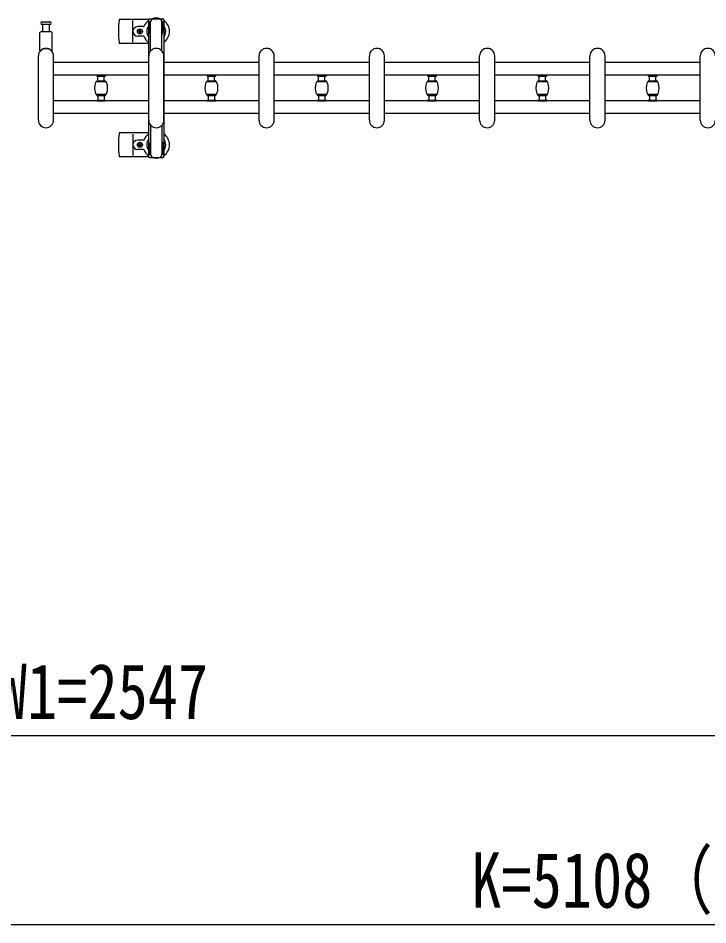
# Model space of a CAD drawing. Units: millimetres, scale not verified. Extents: x -16820 to 16820, y -11880 to 11880.
# Drawn here: x -2237 to -1143, y 7695 to 9134 of the extents above; entities that cross this region are included whole.
import ezdxf
from ezdxf.enums import TextEntityAlignment as Align

# ---------------------------------------------------------------- set-up
doc = ezdxf.new("R2010")
doc.units = ezdxf.units.MM
doc.header["$LTSCALE"] = 50
for name, color, linetype in [('0-4_YKK_13', 4, 'Continuous'), ('0-5_YKK_A1', 4, 'Continuous'), ('0-6_YKK_D', 6, 'Continuous')]:
    doc.layers.add(name, color=color, linetype=linetype)
doc.styles.add('ＭＳ ゴシック', font='')
doc.styles.get('ＭＳ ゴシック').set_extended_font_data('MS Gothic')

msp = doc.modelspace()

# ---------------------------------------------------------------- linework, layer by layer
at = {"layer": '0-4_YKK_13'}
for p, q in [((-2186.67, 9123.99), (-2199.17, 9123.99)), ((-2198.42, 9123.99), (-2198.42, 9112.49)), ((-2187.42, 9112.49), (-2187.42, 9123.99)), ((-2029.95, 9131.99), (-2076.01, 9131.99)), ((-2054.92, 9095.99), (-2054.92, 9129.99)), ((-2030.22, 9128.19), (-2030.22, 9130.99)), ((-2026.92, 9128.19), (-2030.22, 9128.19)), ((-2028.72, 9124.69), (-2027.92, 9124.69)), ((-2028.72, 9114.18), (-2028.72, 9124.69)), ((-2028.22, 9132.99), (-2007.62, 9132.99)), ((-2027.92, 9111.19), (-2027.92, 9128.19)), ((-2026.92, 9081.93), (-2026.92, 9127.99)), ((-2008.92, 9081.93), (-2008.92, 9127.99)), ((-2007.92, 9111.19), (-2007.92, 9128.19)), ((-2007.12, 9124.69), (-2007.92, 9124.69)), ((-2007.12, 9114.18), (-2007.12, 9124.69)), ((-2202.92, 9110.49), (-2202.92, 9082.67)), ((-2184.92, 9112.49), (-2200.92, 9112.49)), ((-2182.92, 9082.67), (-2182.92, 9110.49)), ((-2038.21, 9120.49), (-2047.42, 9120.49)), ((-2045.24, 9112.55), (-2046.12, 9112.55)), ((-2042.6, 9113.43), (-2041.72, 9113.43)), ((-2027.11, 9108.19), (-2028.72, 9114.18)), ((-2008.72, 9108.19), (-2007.12, 9114.18)), ((-2038.21, 9105.49), (-2047.42, 9105.49)), ((-2027.11, 9108.19), (-2026.92, 9108.19)), ((-2008.72, 9108.19), (-2008.92, 9108.19)), ((-2029.92, 9093.99), (-2076.01, 9093.99)), ((-2204.92, 8971.99), (-2204.92, 9073.99)), ((-2180.92, 8971.99), (-2180.92, 9073.99)), ((-2029.92, 8971.99), (-2029.92, 9073.99)), ((-2005.92, 8971.99), (-2005.92, 9073.99)), ((-1854.92, 8971.99), (-1854.92, 9073.99)), ((-1830.92, 8971.99), (-1830.92, 9073.99)), ((-1679.92, 8971.99), (-1679.92, 9073.99)), ((-1655.92, 8971.99), (-1655.92, 9073.99)), ((-1504.92, 8971.99), (-1504.92, 9073.99)), ((-1480.92, 8971.99), (-1480.92, 9073.99)), ((-1329.92, 8971.99), (-1329.92, 9073.99)), ((-1305.92, 8971.99), (-1305.92, 9073.99)), ((-1154.92, 8971.99), (-1154.92, 9073.99)), ((-2112.42, 9043.49), (-2112.42, 9042.19)), ((-2098.42, 9043.49), (-2112.42, 9043.49)), ((-2112.12, 9041.89), (-2098.72, 9041.89)), ((-2110.42, 9034.49), (-2110.42, 9041.89)), ((-2100.42, 9034.49), (-2100.42, 9041.89)), ((-2098.42, 9042.19), (-2098.42, 9043.49)), ((-1937.42, 9043.49), (-1937.42, 9042.19)), ((-1923.42, 9043.49), (-1937.42, 9043.49)), ((-1937.12, 9041.89), (-1923.72, 9041.89)), ((-1935.42, 9034.49), (-1935.42, 9041.89)), ((-1925.42, 9034.49), (-1925.42, 9041.89)), ((-1923.42, 9042.19), (-1923.42, 9043.49)), ((-1762.42, 9043.49), (-1762.42, 9042.19)), ((-1748.42, 9043.49), (-1762.42, 9043.49)), ((-1762.12, 9041.89), (-1748.72, 9041.89)), ((-1760.42, 9034.49), (-1760.42, 9041.89)), ((-1750.42, 9034.49), (-1750.42, 9041.89)), ((-1748.42, 9042.19), (-1748.42, 9043.49)), ((-1587.42, 9043.49), (-1587.42, 9042.19)), ((-1573.42, 9043.49), (-1587.42, 9043.49)), ((-1587.12, 9041.89), (-1573.72, 9041.89)), ((-1585.42, 9034.49), (-1585.42, 9041.89)), ((-1575.42, 9034.49), (-1575.42, 9041.89)), ((-1573.42, 9042.19), (-1573.42, 9043.49)), ((-1412.42, 9043.49), (-1412.42, 9042.19)), ((-1398.42, 9043.49), (-1412.42, 9043.49)), ((-1412.12, 9041.89), (-1398.72, 9041.89)), ((-1410.42, 9034.49), (-1410.42, 9041.89)), ((-1400.42, 9034.49), (-1400.42, 9041.89)), ((-1398.42, 9042.19), (-1398.42, 9043.49)), ((-1237.42, 9043.49), (-1237.42, 9042.19)), ((-1223.42, 9043.49), (-1237.42, 9043.49)), ((-1237.12, 9041.89), (-1223.72, 9041.89)), ((-1235.42, 9034.49), (-1235.42, 9041.89)), ((-1225.42, 9034.49), (-1225.42, 9041.89)), ((-1223.42, 9042.19), (-1223.42, 9043.49)), ((-2112.42, 9034.19), (-2112.42, 9032.89)), ((-2098.42, 9032.89), (-2112.42, 9032.89)), ((-2112.12, 9034.49), (-2098.72, 9034.49)), ((-2112.04, 9033.24), (-2098.79, 9033.24)), ((-2098.42, 9032.89), (-2098.42, 9034.19)), ((-1937.42, 9034.19), (-1937.42, 9032.89)), ((-1923.42, 9032.89), (-1937.42, 9032.89)), ((-1937.12, 9034.49), (-1923.72, 9034.49)), ((-1937.04, 9033.24), (-1923.79, 9033.24)), ((-1923.42, 9032.89), (-1923.42, 9034.19)), ((-1762.42, 9034.19), (-1762.42, 9032.89)), ((-1748.42, 9032.89), (-1762.42, 9032.89)), ((-1762.12, 9034.49), (-1748.72, 9034.49)), ((-1762.04, 9033.24), (-1748.79, 9033.24)), ((-1748.42, 9032.89), (-1748.42, 9034.19)), ((-1587.42, 9034.19), (-1587.42, 9032.89)), ((-1573.42, 9032.89), (-1587.42, 9032.89)), ((-1587.12, 9034.49), (-1573.72, 9034.49)), ((-1587.04, 9033.24), (-1573.79, 9033.24)), ((-1573.42, 9032.89), (-1573.42, 9034.19)), ((-1412.42, 9034.19), (-1412.42, 9032.89)), ((-1398.42, 9032.89), (-1412.42, 9032.89)), ((-1412.12, 9034.49), (-1398.72, 9034.49)), ((-1412.04, 9033.24), (-1398.79, 9033.24)), ((-1398.42, 9032.89), (-1398.42, 9034.19)), ((-1237.42, 9034.19), (-1237.42, 9032.89)), ((-1223.42, 9032.89), (-1237.42, 9032.89)), ((-1237.12, 9034.49), (-1223.72, 9034.49)), ((-1237.04, 9033.24), (-1223.79, 9033.24)), ((-1223.42, 9032.89), (-1223.42, 9034.19)), ((-2112.42, 9011.69), (-2112.42, 9012.99)), ((-2098.42, 9012.99), (-2112.42, 9012.99)), ((-2112.12, 9011.39), (-2098.72, 9011.39)), ((-2098.79, 9012.64), (-2112.04, 9012.64)), ((-2110.42, 9011.39), (-2110.42, 9003.99)), ((-2100.42, 9011.39), (-2100.42, 9003.99)), ((-2098.42, 9012.99), (-2098.42, 9011.69)), ((-1937.42, 9011.69), (-1937.42, 9012.99)), ((-1923.42, 9012.99), (-1937.42, 9012.99)), ((-1937.12, 9011.39), (-1923.72, 9011.39)), ((-1923.79, 9012.64), (-1937.04, 9012.64)), ((-1935.42, 9011.39), (-1935.42, 9003.99)), ((-1925.42, 9011.39), (-1925.42, 9003.99)), ((-1923.42, 9012.99), (-1923.42, 9011.69)), ((-1762.42, 9011.69), (-1762.42, 9012.99)), ((-1748.42, 9012.99), (-1762.42, 9012.99)), ((-1762.12, 9011.39), (-1748.72, 9011.39)), ((-1748.79, 9012.64), (-1762.04, 9012.64)), ((-1760.42, 9011.39), (-1760.42, 9003.99)), ((-1750.42, 9011.39), (-1750.42, 9003.99)), ((-1748.42, 9012.99), (-1748.42, 9011.69)), ((-1587.42, 9011.69), (-1587.42, 9012.99)), ((-1573.42, 9012.99), (-1587.42, 9012.99)), ((-1587.12, 9011.39), (-1573.72, 9011.39)), ((-1573.79, 9012.64), (-1587.04, 9012.64)), ((-1585.42, 9011.39), (-1585.42, 9003.99)), ((-1575.42, 9011.39), (-1575.42, 9003.99)), ((-1573.42, 9012.99), (-1573.42, 9011.69)), ((-1412.42, 9011.69), (-1412.42, 9012.99)), ((-1398.42, 9012.99), (-1412.42, 9012.99)), ((-1412.12, 9011.39), (-1398.72, 9011.39)), ((-1398.79, 9012.64), (-1412.04, 9012.64)), ((-1410.42, 9011.39), (-1410.42, 9003.99)), ((-1400.42, 9011.39), (-1400.42, 9003.99)), ((-1398.42, 9012.99), (-1398.42, 9011.69)), ((-1237.42, 9011.69), (-1237.42, 9012.99)), ((-1223.42, 9012.99), (-1237.42, 9012.99)), ((-1237.12, 9011.39), (-1223.72, 9011.39)), ((-1223.79, 9012.64), (-1237.04, 9012.64)), ((-1235.42, 9011.39), (-1235.42, 9003.99)), ((-1225.42, 9011.39), (-1225.42, 9003.99)), ((-1223.42, 9012.99), (-1223.42, 9011.69)), ((-2112.42, 9002.39), (-2112.42, 9003.69)), ((-2098.42, 9002.39), (-2112.42, 9002.39)), ((-2112.12, 9003.99), (-2098.72, 9003.99)), ((-2098.42, 9003.69), (-2098.42, 9002.39)), ((-1937.42, 9002.39), (-1937.42, 9003.69)), ((-1923.42, 9002.39), (-1937.42, 9002.39)), ((-1937.12, 9003.99), (-1923.72, 9003.99)), ((-1923.42, 9003.69), (-1923.42, 9002.39)), ((-1762.42, 9002.39), (-1762.42, 9003.69)), ((-1748.42, 9002.39), (-1762.42, 9002.39)), ((-1762.12, 9003.99), (-1748.72, 9003.99)), ((-1748.42, 9003.69), (-1748.42, 9002.39)), ((-1587.42, 9002.39), (-1587.42, 9003.69)), ((-1573.42, 9002.39), (-1587.42, 9002.39)), ((-1587.12, 9003.99), (-1573.72, 9003.99)), ((-1573.42, 9003.69), (-1573.42, 9002.39)), ((-1412.42, 9002.39), (-1412.42, 9003.69)), ((-1398.42, 9002.39), (-1412.42, 9002.39)), ((-1412.12, 9003.99), (-1398.72, 9003.99)), ((-1398.42, 9003.69), (-1398.42, 9002.39)), ((-1237.42, 9002.39), (-1237.42, 9003.69)), ((-1223.42, 9002.39), (-1237.42, 9002.39)), ((-1237.12, 9003.99), (-1223.72, 9003.99)), ((-1223.42, 9003.69), (-1223.42, 9002.39)), ((-2029.92, 8951.99), (-2076.01, 8951.99)), ((-2026.92, 8964.06), (-2026.92, 8917.99)), ((-2008.92, 8964.06), (-2008.92, 8917.99)), ((-2054.92, 8949.99), (-2054.92, 8915.99)), ((-2038.21, 8940.49), (-2047.42, 8940.49)), ((-2027.11, 8937.79), (-2028.72, 8931.81)), ((-2027.11, 8937.79), (-2026.92, 8937.79)), ((-2008.72, 8937.79), (-2008.92, 8937.79)), ((-2008.72, 8937.79), (-2007.12, 8931.81)), ((-2038.21, 8925.49), (-2047.42, 8925.49)), ((-2045.24, 8933.43), (-2046.12, 8933.43)), ((-2042.6, 8932.55), (-2041.72, 8932.55)), ((-2028.72, 8931.81), (-2028.72, 8921.29)), ((-2027.92, 8934.79), (-2027.92, 8917.79)), ((-2007.92, 8934.79), (-2007.92, 8917.79)), ((-2007.12, 8931.81), (-2007.12, 8921.29)), ((-2029.95, 8913.99), (-2076.01, 8913.99)), ((-2030.22, 8917.79), (-2030.22, 8914.99)), ((-2026.92, 8917.79), (-2030.22, 8917.79)), ((-2028.72, 8921.29), (-2027.92, 8921.29)), ((-2028.22, 8912.99), (-2007.62, 8912.99)), ((-2007.12, 8921.29), (-2007.92, 8921.29))]:
    msp.add_line(p, q, dxfattribs=at)
for points in [[(-2199.17, 9127.99), (-2192.92, 9127.99), (-2186.67, 9127.99)], [(-2005.62, 9130.99), (-2005.62, 9128.19), (-2008.92, 9128.19)], [(-2046.12, 9112.55), (-2046.12, 9113.43), (-2045.24, 9113.43)], [(-2044.36, 9114.31), (-2044.36, 9115.19), (-2043.48, 9115.19), (-2043.48, 9114.31)], [(-2043.48, 9111.67), (-2043.48, 9110.79), (-2044.36, 9110.79), (-2044.36, 9111.67)], [(-2041.72, 9113.43), (-2041.72, 9112.55), (-2042.6, 9112.55)], [(-2046.12, 8933.43), (-2046.12, 8932.55), (-2045.24, 8932.55)], [(-2043.48, 8934.31), (-2043.48, 8935.19), (-2044.36, 8935.19), (-2044.36, 8934.31)], [(-2044.36, 8931.67), (-2044.36, 8930.79), (-2043.48, 8930.79), (-2043.48, 8931.67)], [(-2041.72, 8932.55), (-2041.72, 8933.43), (-2042.6, 8933.43)], [(-2005.62, 8914.99), (-2005.62, 8917.79), (-2008.92, 8917.79)]]:
    msp.add_lwpolyline(points, dxfattribs=at)
for centre in [(-2043.92, 9112.99), (-2043.92, 8932.99)]:
    msp.add_circle(centre, 4, dxfattribs=at)
for centre, radius, start, end in [((-2199.17, 9125.99), 2, 90, 180), ((-2199.17, 9125.99), 2, 180, 270), ((-2186.67, 9125.99), 2, 0, 90), ((-2186.67, 9125.99), 2, 270, 0), ((-1896.92, 9112.99), 181, 174.26083, 185.73917), ((-2076.01, 9130.99), 1, 90, 174.26083), ((-2017.92, 9112.99), 21, 125.85347, 157.27158), ((-2028.22, 9130.99), 2, 90, 180), ((-2021.92, 9127.99), 5, 90, 180), ((-2017.92, 9112.99), 21, 72.24721, 107.75279), ((-2013.92, 9127.99), 5, 0, 90), ((-2007.62, 9130.99), 2, 0, 90), ((-2017.92, 9112.99), 21, 304.8499, 54.14653), ((-2200.92, 9110.49), 2, 90, 180), ((-2184.92, 9110.49), 2, 0, 90), ((-2047.42, 9112.99), 7.5, 90, 270), ((-2045.24, 9114.31), 0.88, 270, 0), ((-2045.24, 9111.67), 0.88, 0, 90), ((-2042.6, 9114.31), 0.88, 180, 270), ((-2042.6, 9111.67), 0.88, 90, 180), ((-2038.21, 9121.49), 1, 270, 337.27158), ((-2017.92, 9112.99), 15, 143.1301, 216.8699), ((-2017.92, 9112.99), 15, 323.1301, 36.8699), ((-2076.01, 9094.99), 1, 185.73917, 270), ((-2038.21, 9104.49), 1, 22.72842, 90), ((-2017.92, 9112.99), 21, 202.72842, 235.1501), ((-2192.92, 9073.99), 12, 0, 180), ((-2201.92, 9082.67), 1, 180, 316.05447), ((-2192.92, 9073.99), 11.5, 43.9456, 136.05447), ((-2183.92, 9082.67), 1, 223.9456, 0), ((-2017.92, 9073.99), 12, 0, 180), ((-1842.92, 9073.99), 12, 0, 180), ((-1667.92, 9073.99), 12, 0, 180), ((-1492.92, 9073.99), 12, 0, 180), ((-1317.92, 9073.99), 12, 0, 180), ((-1142.92, 9073.99), 12, 0, 180), ((-2112.12, 9042.19), 0.3, 180, 270), ((-2098.72, 9042.19), 0.3, 270, 0), ((-1937.12, 9042.19), 0.3, 180, 270), ((-1923.72, 9042.19), 0.3, 270, 0), ((-1762.12, 9042.19), 0.3, 180, 270), ((-1748.72, 9042.19), 0.3, 270, 0), ((-1587.12, 9042.19), 0.3, 180, 270), ((-1573.72, 9042.19), 0.3, 270, 0), ((-1412.12, 9042.19), 0.3, 180, 270), ((-1398.72, 9042.19), 0.3, 270, 0), ((-1237.12, 9042.19), 0.3, 180, 270), ((-1223.72, 9042.19), 0.3, 270, 0), ((-2112.12, 9034.19), 0.3, 90, 180), ((-2098.72, 9034.19), 0.3, 0, 90), ((-1937.12, 9034.19), 0.3, 90, 180), ((-1923.72, 9034.19), 0.3, 0, 90), ((-1762.12, 9034.19), 0.3, 90, 180), ((-1748.72, 9034.19), 0.3, 0, 90), ((-1587.12, 9034.19), 0.3, 90, 180), ((-1573.72, 9034.19), 0.3, 0, 90), ((-1412.12, 9034.19), 0.3, 90, 180), ((-1398.72, 9034.19), 0.3, 0, 90), ((-1237.12, 9034.19), 0.3, 90, 180), ((-1223.72, 9034.19), 0.3, 0, 90), ((-2112.12, 9011.69), 0.3, 180, 270), ((-2098.72, 9011.69), 0.3, 270, 0), ((-1937.12, 9011.69), 0.3, 180, 270), ((-1923.72, 9011.69), 0.3, 270, 0), ((-1762.12, 9011.69), 0.3, 180, 270), ((-1748.72, 9011.69), 0.3, 270, 0), ((-1587.12, 9011.69), 0.3, 180, 270), ((-1573.72, 9011.69), 0.3, 270, 0), ((-1412.12, 9011.69), 0.3, 180, 270), ((-1398.72, 9011.69), 0.3, 270, 0), ((-1237.12, 9011.69), 0.3, 180, 270), ((-1223.72, 9011.69), 0.3, 270, 0), ((-2112.12, 9003.69), 0.3, 90, 180), ((-2098.72, 9003.69), 0.3, 0, 90), ((-1937.12, 9003.69), 0.3, 90, 180), ((-1923.72, 9003.69), 0.3, 0, 90), ((-1762.12, 9003.69), 0.3, 90, 180), ((-1748.72, 9003.69), 0.3, 0, 90), ((-1587.12, 9003.69), 0.3, 90, 180), ((-1573.72, 9003.69), 0.3, 0, 90), ((-1412.12, 9003.69), 0.3, 90, 180), ((-1398.72, 9003.69), 0.3, 0, 90), ((-1237.12, 9003.69), 0.3, 90, 180), ((-1223.72, 9003.69), 0.3, 0, 90), ((-2192.92, 8971.99), 12, 180, 0), ((-2017.92, 8971.99), 12, 180, 0), ((-1842.92, 8971.99), 12, 180, 0), ((-1667.92, 8971.99), 12, 180, 0), ((-1492.92, 8971.99), 12, 180, 0), ((-1317.92, 8971.99), 12, 180, 0), ((-1142.92, 8971.99), 12, 180, 0), ((-1896.92, 8932.99), 181, 174.26083, 185.73917), ((-2076.01, 8950.99), 1, 90, 174.26083), ((-2047.42, 8932.99), 7.5, 90, 270), ((-2038.21, 8941.49), 1, 270, 337.27158), ((-2017.92, 8932.99), 21, 124.8499, 157.27158), ((-2017.92, 8932.99), 15, 143.1301, 216.8699), ((-2017.92, 8932.99), 21, 305.85347, 55.1501), ((-2017.92, 8932.99), 15, 323.1301, 36.8699), ((-2045.24, 8934.31), 0.88, 270, 0), ((-2045.24, 8931.67), 0.88, 0, 90), ((-2042.6, 8934.31), 0.88, 180, 270), ((-2042.6, 8931.67), 0.88, 90, 180), ((-2038.21, 8924.49), 1, 22.72842, 90), ((-2017.92, 8932.99), 21, 202.72842, 234.14653), ((-2076.01, 8914.99), 1, 185.73917, 270), ((-2028.22, 8914.99), 2, 180, 270), ((-2021.92, 8917.99), 5, 180, 270), ((-2017.92, 8932.99), 21, 252.24721, 287.75279), ((-2013.92, 8917.99), 5, 270, 0), ((-2007.62, 8914.99), 2, 270, 0)]:
    msp.add_arc(centre, radius, start, end, dxfattribs=at)
at = {"layer": '0-5_YKK_A1'}
for p, q in [((-2029.92, 8917.99), (-2029.92, 9127.99)), ((-2029.92, 9127.99), (-2027.92, 9127.99)), ((-2007.92, 9127.99), (-2005.92, 9127.99)), ((-2005.92, 9127.99), (-2005.92, 8917.99)), ((-2029.92, 9063.49), (-2180.92, 9063.49)), ((-1854.92, 9063.49), (-2005.92, 9063.49)), ((-1679.92, 9063.49), (-1830.92, 9063.49)), ((-1504.92, 9063.49), (-1655.92, 9063.49)), ((-1329.92, 9063.49), (-1480.92, 9063.49)), ((-1154.92, 9063.49), (-1305.92, 9063.49)), ((-2029.92, 9043.49), (-2180.92, 9043.49)), ((-1854.92, 9043.49), (-2005.92, 9043.49)), ((-1679.92, 9043.49), (-1830.92, 9043.49)), ((-1504.92, 9043.49), (-1655.92, 9043.49)), ((-1329.92, 9043.49), (-1480.92, 9043.49)), ((-1154.92, 9043.49), (-1305.92, 9043.49)), ((-2029.92, 9002.49), (-2180.92, 9002.49)), ((-1854.92, 9002.49), (-2005.92, 9002.49)), ((-1679.92, 9002.49), (-1830.92, 9002.49)), ((-1504.92, 9002.49), (-1655.92, 9002.49)), ((-1329.92, 9002.49), (-1480.92, 9002.49)), ((-1154.92, 9002.49), (-1305.92, 9002.49)), ((-2029.92, 8982.49), (-2180.92, 8982.49)), ((-1854.92, 8982.49), (-2005.92, 8982.49)), ((-1679.92, 8982.49), (-1830.92, 8982.49)), ((-1504.92, 8982.49), (-1655.92, 8982.49)), ((-1329.92, 8982.49), (-1480.92, 8982.49)), ((-1154.92, 8982.49), (-1305.92, 8982.49)), ((-2026.92, 8917.99), (-2029.92, 8917.99)), ((-2005.92, 8917.99), (-2008.92, 8917.99))]:
    msp.add_line(p, q, dxfattribs=at)
for centre, radius, start, end in [((-2089.42, 9022.94), 26.3, 160.52878, 199.47122), ((-2112.04, 9030.94), 2.3, 90, 160.52878), ((-2098.79, 9030.94), 2.3, 19.47122, 90), ((-2121.42, 9022.94), 26.3, 340.52878, 19.47122), ((-1914.42, 9022.94), 26.3, 160.52878, 199.47122), ((-1937.04, 9030.94), 2.3, 90, 160.52878), ((-1923.79, 9030.94), 2.3, 19.47122, 90), ((-1946.42, 9022.94), 26.3, 340.52878, 19.47122), ((-1739.42, 9022.94), 26.3, 160.52878, 199.47122), ((-1762.04, 9030.94), 2.3, 90, 160.52878), ((-1748.79, 9030.94), 2.3, 19.47122, 90), ((-1771.42, 9022.94), 26.3, 340.52878, 19.47122), ((-1564.42, 9022.94), 26.3, 160.52878, 199.47122), ((-1587.04, 9030.94), 2.3, 90, 160.52878), ((-1573.79, 9030.94), 2.3, 19.47122, 90), ((-1596.42, 9022.94), 26.3, 340.52878, 19.47122), ((-1389.42, 9022.94), 26.3, 160.52878, 199.47122), ((-1412.04, 9030.94), 2.3, 90, 160.52878), ((-1398.79, 9030.94), 2.3, 19.47122, 90), ((-1421.42, 9022.94), 26.3, 340.52878, 19.47122), ((-1214.42, 9022.94), 26.3, 160.52878, 199.47122), ((-1237.04, 9030.94), 2.3, 90, 160.52878), ((-1223.79, 9030.94), 2.3, 19.47122, 90), ((-1246.42, 9022.94), 26.3, 340.52878, 19.47122), ((-2112.04, 9014.94), 2.3, 199.47122, 270), ((-2098.79, 9014.94), 2.3, 270, 340.52878), ((-1937.04, 9014.94), 2.3, 199.47122, 270), ((-1923.79, 9014.94), 2.3, 270, 340.52878), ((-1762.04, 9014.94), 2.3, 199.47122, 270), ((-1748.79, 9014.94), 2.3, 270, 340.52878), ((-1587.04, 9014.94), 2.3, 199.47122, 270), ((-1573.79, 9014.94), 2.3, 270, 340.52878), ((-1412.04, 9014.94), 2.3, 199.47122, 270), ((-1398.79, 9014.94), 2.3, 270, 340.52878), ((-1237.04, 9014.94), 2.3, 199.47122, 270), ((-1223.79, 9014.94), 2.3, 270, 340.52878)]:
    msp.add_arc(centre, radius, start, end, dxfattribs=at)
at = {"layer": '0-6_YKK_D'}
for p, q in [((-744.42, 7995), (-3291.42, 7995)), ((1816.58, 7695), (-3291.42, 7695))]:
    msp.add_line(p, q, dxfattribs=at)

# ---------------------------------------------------------------- texts
at = {"layer": '0-6_YKK_D', "style": 'ＭＳ ゴシック', "width": 0.8}
for s, p in [('DW1=2547', (-2318.72, 7995.26)), ('K=5108（180°回転収納時）', (-1518.22, 7695.8))]:
    msp.add_text(s, height=87.98, dxfattribs=at).set_placement(p, align=Align.BOTTOM_LEFT)

doc.saveas('drawing.dxf')
